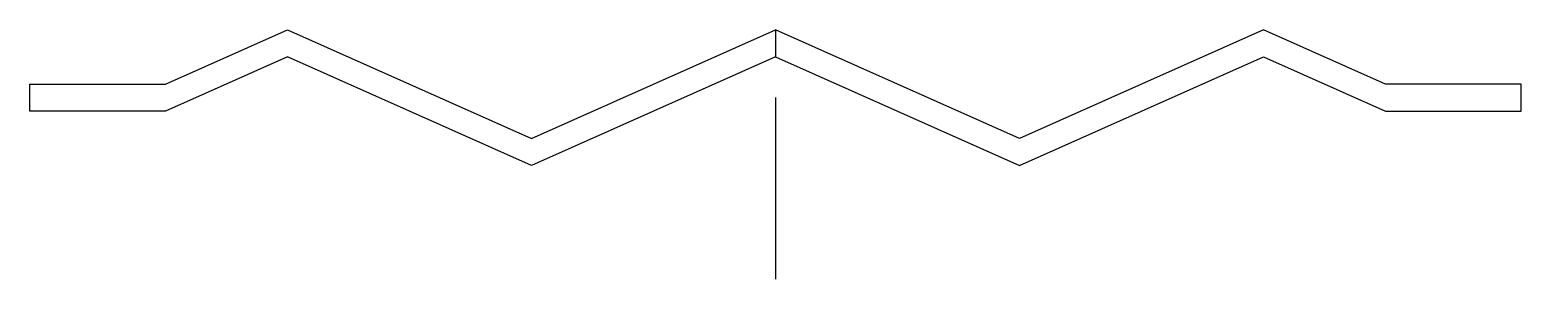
# Model space of a CAD drawing. Header units: millimetres. Extents: x -55 to 55, y -13 to 5.
import ezdxf

# ---------------------------------------------------------------- set-up
doc = ezdxf.new("R2010")
doc.units = ezdxf.units.MM
doc.layers.get('0').update_dxf_attribs({"linetype": 'CONTINUOUS'})

msp = doc.modelspace()

# ---------------------------------------------------------------- linework, layer by layer
msp.add_line((0, 0), (0, -13.38))
for points in [[(-45, -1), (-55, -1), (-55, 1), (-45, 1), (-36, 5), (-18, -3), (0, 5), (0, 3), (-18, -5), (-36, 3)], [(36, 3), (45, -1), (55, -1), (55, 1), (45, 1), (36, 5), (18, -3), (0, 5), (0, 3), (18, -5)]]:
    msp.add_lwpolyline(points, close=True)

doc.saveas('drawing.dxf')
